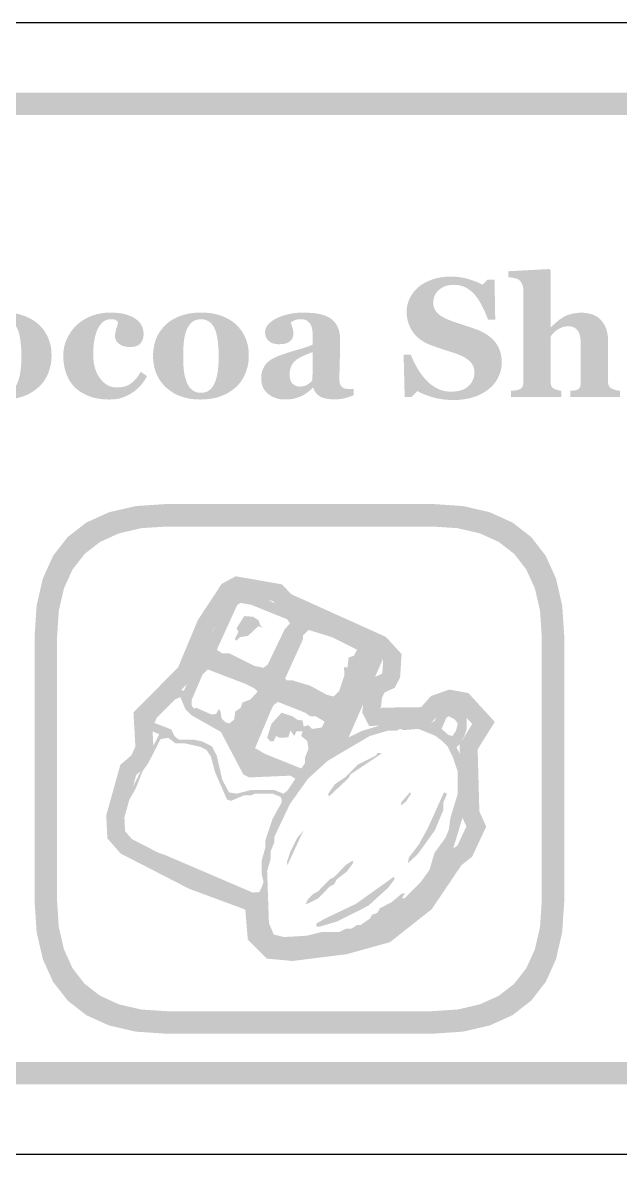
# Model space of a CAD drawing. Header units: millimetres. Extents: x 4 to 272, y 4 to 144.
# Drawn here: x 31.09 to 41.7, y 123.96 to 144.04 of the extents above; entities that cross this region are included whole.
import ezdxf

# ---------------------------------------------------------------- set-up
doc = ezdxf.new("R2010")
doc.units = ezdxf.units.MM
doc.layers.add('CUT', color=1, linetype='Continuous')
doc.layers.add('RASTER', color=7, linetype='Continuous')

msp = doc.modelspace()

# ---------------------------------------------------------------- hatches: boundary and pattern name
at = {"layer": 'RASTER'}
h = msp.add_hatch(color=7, dxfattribs=at)
h.paths.add_polyline_path([(5.2, 140.6), (5.234, 141.116), (5.337, 141.563), (5.509, 141.941), (5.75, 142.25), (6.059, 142.491), (6.438, 142.663), (6.884, 142.766), (7.4, 142.8), (64.6, 142.8), (65.116, 142.766), (65.563, 142.663), (65.941, 142.491), (66.25, 142.25), (66.491, 141.941), (66.663, 141.563), (66.766, 141.116), (66.8, 140.6), (66.8, 127.4), (66.766, 126.884), (66.663, 126.438), (66.491, 126.059), (66.25, 125.75), (65.941, 125.509), (65.563, 125.338), (65.116, 125.234), (64.6, 125.2), (7.4, 125.2), (6.884, 125.234), (6.438, 125.338), (6.059, 125.509), (5.75, 125.75), (5.509, 126.059), (5.337, 126.438), (5.234, 126.884), (5.2, 127.4)])
h.paths.add_polyline_path([(5.6, 140.6), (5.6, 127.4), (5.628, 126.978), (5.712, 126.613), (5.853, 126.303), (6.05, 126.05), (6.303, 125.853), (6.612, 125.713), (6.978, 125.628), (7.4, 125.6), (64.6, 125.6), (65.022, 125.628), (65.387, 125.713), (65.697, 125.853), (65.95, 126.05), (66.147, 126.303), (66.288, 126.613), (66.372, 126.978), (66.4, 127.4), (66.4, 140.6), (66.372, 141.022), (66.288, 141.388), (66.147, 141.697), (65.95, 141.95), (65.697, 142.147), (65.387, 142.288), (65.022, 142.372), (64.6, 142.4), (7.4, 142.4), (6.978, 142.372), (6.612, 142.288), (6.303, 142.147), (6.05, 141.95), (5.853, 141.697), (5.712, 141.388), (5.628, 141.022), (5.6, 140.6)])
for points in [[(41.691, 137.4), (40.809, 137.4), (40.809, 137.507), (40.817, 137.508), (40.824, 137.508), (40.832, 137.509), (40.841, 137.51), (40.85, 137.511), (40.859, 137.512), (40.868, 137.513), (40.878, 137.514), (40.887, 137.515), (40.896, 137.517), (40.905, 137.518), (40.912, 137.52), (40.919, 137.522), (40.926, 137.524), (40.931, 137.526), (40.937, 137.529), (40.944, 137.533), (40.951, 137.538), (40.957, 137.543), (40.963, 137.549), (40.968, 137.555), (40.972, 137.561), (40.976, 137.568), (40.98, 137.576), (40.983, 137.584), (40.985, 137.593), (40.987, 137.603), (40.989, 137.614), (40.99, 137.626), (40.991, 137.638), (40.992, 137.652), (40.992, 137.667), (40.992, 138.352), (40.991, 138.389), (40.989, 138.423), (40.984, 138.455), (40.978, 138.484), (40.97, 138.511), (40.96, 138.536), (40.949, 138.558), (40.936, 138.578), (40.921, 138.595), (40.905, 138.61), (40.887, 138.623), (40.867, 138.634), (40.847, 138.642), (40.824, 138.648), (40.801, 138.651), (40.775, 138.652), (40.761, 138.652), (40.747, 138.651), (40.733, 138.65), (40.719, 138.648), (40.705, 138.646), (40.692, 138.643), (40.679, 138.639), (40.666, 138.635), (40.654, 138.63), (40.641, 138.625), (40.629, 138.619), (40.616, 138.613), (40.604, 138.607), (40.592, 138.599), (40.58, 138.592), (40.567, 138.584), (40.557, 138.576), (40.547, 138.569), (40.538, 138.561), (40.529, 138.554), (40.521, 138.546), (40.513, 138.539), (40.506, 138.531), (40.499, 138.524), (40.493, 138.516), (40.487, 138.509), (40.481, 138.501), (40.476, 138.495), (40.47, 138.488), (40.465, 138.482), (40.461, 138.475), (40.456, 138.469), (40.456, 137.683), (40.456, 137.67), (40.457, 137.657), (40.458, 137.645), (40.459, 137.634), (40.461, 137.624), (40.463, 137.614), (40.466, 137.605), (40.469, 137.597), (40.473, 137.589), (40.477, 137.582), (40.482, 137.575), (40.488, 137.568), (40.495, 137.562), (40.502, 137.556), (40.51, 137.55), (40.519, 137.545), (40.525, 137.542), (40.531, 137.539), (40.537, 137.536), (40.544, 137.533), (40.552, 137.53), (40.56, 137.527), (40.568, 137.524), (40.577, 137.522), (40.586, 137.519), (40.595, 137.517), (40.604, 137.515), (40.612, 137.513), (40.621, 137.511), (40.63, 137.509), (40.638, 137.508), (40.646, 137.507), (40.646, 137.4), (39.756, 137.4), (39.756, 137.507), (39.765, 137.508), (39.775, 137.508), (39.784, 137.509), (39.793, 137.51), (39.803, 137.511), (39.812, 137.512), (39.821, 137.513), (39.83, 137.514), (39.839, 137.515), (39.847, 137.517), (39.856, 137.518), (39.864, 137.52), (39.872, 137.522), (39.879, 137.524), (39.886, 137.526), (39.894, 137.529), (39.905, 137.534), (39.915, 137.539), (39.924, 137.544), (39.933, 137.55), (39.94, 137.557), (39.947, 137.564), (39.953, 137.571), (39.957, 137.579), (39.961, 137.588), (39.965, 137.597), (39.968, 137.607), (39.97, 137.618), (39.972, 137.629), (39.973, 137.641), (39.974, 137.653), (39.974, 137.667), (39.974, 139.3), (39.974, 139.312), (39.973, 139.324), (39.971, 139.336), (39.969, 139.348), (39.966, 139.361), (39.962, 139.374), (39.957, 139.386), (39.952, 139.4), (39.946, 139.412), (39.94, 139.424), (39.933, 139.435), (39.926, 139.446), (39.918, 139.455), (39.909, 139.464), (39.9, 139.472), (39.891, 139.479), (39.883, 139.483), (39.874, 139.488), (39.865, 139.492), (39.855, 139.496), (39.844, 139.499), (39.832, 139.503), (39.819, 139.506), (39.806, 139.509), (39.792, 139.511), (39.779, 139.514), (39.766, 139.516), (39.753, 139.518), (39.741, 139.519), (39.729, 139.521), (39.717, 139.522), (39.706, 139.523), (39.706, 139.629), (40.434, 139.668), (40.456, 139.644), (40.456, 138.636), (40.462, 138.636), (40.476, 138.649), (40.489, 138.661), (40.502, 138.672), (40.515, 138.684), (40.527, 138.695), (40.539, 138.706), (40.551, 138.716), (40.562, 138.726), (40.574, 138.736), (40.586, 138.747), (40.599, 138.757), (40.612, 138.767), (40.626, 138.777), (40.64, 138.787), (40.656, 138.797), (40.671, 138.808), (40.685, 138.816), (40.701, 138.825), (40.717, 138.833), (40.734, 138.84), (40.752, 138.848), (40.771, 138.855), (40.791, 138.861), (40.813, 138.868), (40.835, 138.874), (40.857, 138.879), (40.88, 138.883), (40.903, 138.886), (40.927, 138.889), (40.951, 138.891), (40.976, 138.892), (41.001, 138.893), (41.058, 138.891), (41.112, 138.884), (41.162, 138.874), (41.209, 138.859), (41.252, 138.839), (41.291, 138.816), (41.326, 138.788), (41.358, 138.756), (41.386, 138.721), (41.41, 138.683), (41.43, 138.642), (41.447, 138.599), (41.46, 138.552), (41.47, 138.503), (41.475, 138.452), (41.477, 138.398), (41.477, 137.68), (41.477, 137.667), (41.478, 137.654), (41.479, 137.642), (41.481, 137.631), (41.483, 137.621), (41.486, 137.611), (41.489, 137.602), (41.493, 137.593), (41.498, 137.586), (41.503, 137.578), (41.509, 137.571), (41.516, 137.564), (41.524, 137.558), (41.533, 137.552), (41.543, 137.547), (41.553, 137.542), (41.56, 137.539), (41.567, 137.536), (41.574, 137.534), (41.581, 137.531), (41.588, 137.529), (41.596, 137.526), (41.604, 137.524), (41.612, 137.522), (41.62, 137.519), (41.629, 137.517), (41.638, 137.515), (41.648, 137.514), (41.658, 137.512), (41.668, 137.51), (41.679, 137.508), (41.691, 137.507)], [(38.728, 137.344), (38.68, 137.345), (38.634, 137.347), (38.588, 137.351), (38.544, 137.356), (38.5, 137.363), (38.456, 137.371), (38.414, 137.38), (38.372, 137.391), (38.332, 137.403), (38.293, 137.416), (38.256, 137.429), (38.22, 137.442), (38.186, 137.457), (38.154, 137.471), (38.123, 137.487), (38.093, 137.503), (37.992, 137.4), (37.868, 137.4), (37.849, 138.151), (37.975, 138.151), (37.986, 138.125), (37.997, 138.097), (38.01, 138.07), (38.023, 138.042), (38.037, 138.013), (38.052, 137.984), (38.067, 137.955), (38.083, 137.926), (38.1, 137.897), (38.117, 137.868), (38.135, 137.84), (38.154, 137.813), (38.173, 137.787), (38.193, 137.762), (38.214, 137.737), (38.235, 137.713), (38.258, 137.69), (38.281, 137.667), (38.305, 137.645), (38.33, 137.624), (38.355, 137.605), (38.381, 137.587), (38.408, 137.57), (38.435, 137.554), (38.464, 137.539), (38.493, 137.527), (38.524, 137.516), (38.555, 137.508), (38.588, 137.501), (38.622, 137.496), (38.657, 137.493), (38.694, 137.492), (38.742, 137.494), (38.788, 137.498), (38.83, 137.506), (38.87, 137.517), (38.907, 137.53), (38.94, 137.547), (38.971, 137.567), (38.999, 137.59), (39.024, 137.615), (39.046, 137.642), (39.064, 137.67), (39.079, 137.7), (39.091, 137.731), (39.099, 137.764), (39.104, 137.799), (39.105, 137.835), (39.104, 137.865), (39.1, 137.893), (39.093, 137.921), (39.083, 137.947), (39.07, 137.972), (39.055, 137.996), (39.036, 138.018), (39.015, 138.039), (38.991, 138.06), (38.964, 138.079), (38.934, 138.098), (38.901, 138.116), (38.864, 138.134), (38.825, 138.151), (38.782, 138.167), (38.736, 138.182), (38.706, 138.192), (38.676, 138.202), (38.647, 138.211), (38.618, 138.22), (38.59, 138.229), (38.563, 138.238), (38.536, 138.247), (38.51, 138.255), (38.484, 138.264), (38.459, 138.272), (38.434, 138.281), (38.41, 138.29), (38.386, 138.298), (38.362, 138.307), (38.339, 138.316), (38.316, 138.324), (38.265, 138.346), (38.218, 138.371), (38.174, 138.397), (38.133, 138.426), (38.096, 138.457), (38.062, 138.49), (38.032, 138.525), (38.005, 138.563), (37.981, 138.602), (37.96, 138.643), (37.943, 138.685), (37.928, 138.728), (37.917, 138.771), (37.909, 138.817), (37.904, 138.863), (37.903, 138.91), (37.904, 138.941), (37.906, 138.97), (37.91, 139), (37.916, 139.029), (37.923, 139.059), (37.932, 139.087), (37.943, 139.116), (37.956, 139.144), (37.97, 139.172), (37.985, 139.199), (38.002, 139.225), (38.02, 139.25), (38.04, 139.275), (38.062, 139.299), (38.085, 139.323), (38.109, 139.345), (38.134, 139.366), (38.161, 139.385), (38.19, 139.404), (38.22, 139.421), (38.251, 139.438), (38.285, 139.453), (38.32, 139.468), (38.357, 139.482), (38.395, 139.494), (38.434, 139.505), (38.474, 139.514), (38.514, 139.521), (38.556, 139.527), (38.598, 139.531), (38.641, 139.533), (38.685, 139.534), (38.728, 139.534), (38.77, 139.531), (38.812, 139.528), (38.852, 139.522), (38.893, 139.516), (38.932, 139.507), (38.971, 139.498), (39.009, 139.487), (39.046, 139.475), (39.08, 139.463), (39.113, 139.451), (39.144, 139.439), (39.172, 139.427), (39.199, 139.415), (39.223, 139.403), (39.246, 139.391), (39.335, 139.479), (39.463, 139.479), (39.475, 138.77), (39.349, 138.77), (39.337, 138.798), (39.326, 138.827), (39.314, 138.856), (39.301, 138.885), (39.288, 138.914), (39.274, 138.944), (39.26, 138.974), (39.245, 139.003), (39.23, 139.032), (39.215, 139.06), (39.2, 139.087), (39.184, 139.113), (39.169, 139.137), (39.153, 139.16), (39.136, 139.181), (39.12, 139.202), (39.102, 139.222), (39.083, 139.242), (39.063, 139.261), (39.043, 139.278), (39.022, 139.295), (39, 139.31), (38.978, 139.324), (38.955, 139.337), (38.931, 139.349), (38.906, 139.359), (38.88, 139.368), (38.853, 139.375), (38.825, 139.381), (38.796, 139.385), (38.766, 139.387), (38.735, 139.388), (38.696, 139.386), (38.659, 139.382), (38.624, 139.375), (38.591, 139.365), (38.56, 139.353), (38.53, 139.338), (38.502, 139.319), (38.476, 139.298), (38.453, 139.275), (38.432, 139.251), (38.415, 139.225), (38.401, 139.198), (38.39, 139.17), (38.382, 139.141), (38.378, 139.11), (38.376, 139.077), (38.377, 139.047), (38.381, 139.018), (38.388, 138.99), (38.398, 138.964), (38.41, 138.939), (38.425, 138.916), (38.443, 138.894), (38.463, 138.874), (38.486, 138.854), (38.513, 138.835), (38.542, 138.817), (38.575, 138.799), (38.61, 138.782), (38.649, 138.766), (38.69, 138.75), (38.735, 138.734), (38.762, 138.725), (38.789, 138.716), (38.817, 138.707), (38.844, 138.698), (38.872, 138.689), (38.9, 138.68), (38.928, 138.67), (38.956, 138.661), (38.984, 138.652), (39.011, 138.643), (39.037, 138.634), (39.063, 138.625), (39.087, 138.617), (39.111, 138.608), (39.134, 138.599), (39.157, 138.591), (39.208, 138.569), (39.257, 138.546), (39.302, 138.521), (39.344, 138.493), (39.382, 138.464), (39.418, 138.433), (39.45, 138.4), (39.48, 138.365), (39.506, 138.327), (39.528, 138.288), (39.547, 138.247), (39.563, 138.203), (39.575, 138.157), (39.583, 138.109), (39.589, 138.059), (39.59, 138.006), (39.589, 137.973), (39.586, 137.94), (39.581, 137.907), (39.575, 137.874), (39.566, 137.841), (39.555, 137.809), (39.542, 137.777), (39.527, 137.746), (39.511, 137.715), (39.493, 137.685), (39.474, 137.657), (39.453, 137.63), (39.431, 137.605), (39.408, 137.581), (39.383, 137.558), (39.357, 137.536), (39.328, 137.514), (39.297, 137.493), (39.264, 137.473), (39.231, 137.455), (39.197, 137.437), (39.161, 137.422), (39.124, 137.407), (39.086, 137.394), (39.047, 137.382), (39.006, 137.372), (38.964, 137.364), (38.92, 137.357), (38.874, 137.351), (38.827, 137.347), (38.778, 137.345), (38.728, 137.344)], [(32.626, 137.353), (32.576, 137.354), (32.528, 137.357), (32.48, 137.361), (32.435, 137.368), (32.391, 137.376), (32.348, 137.386), (32.307, 137.399), (32.267, 137.412), (32.229, 137.428), (32.192, 137.445), (32.158, 137.463), (32.125, 137.483), (32.093, 137.503), (32.064, 137.526), (32.036, 137.549), (32.01, 137.574), (31.985, 137.601), (31.962, 137.629), (31.941, 137.658), (31.922, 137.688), (31.903, 137.719), (31.887, 137.752), (31.872, 137.785), (31.859, 137.82), (31.847, 137.856), (31.837, 137.893), (31.829, 137.93), (31.822, 137.969), (31.816, 138.008), (31.812, 138.048), (31.81, 138.088), (31.809, 138.129), (31.81, 138.167), (31.813, 138.205), (31.818, 138.242), (31.824, 138.278), (31.833, 138.314), (31.843, 138.35), (31.856, 138.385), (31.87, 138.42), (31.886, 138.453), (31.903, 138.486), (31.922, 138.518), (31.941, 138.549), (31.963, 138.578), (31.985, 138.607), (32.009, 138.635), (32.035, 138.661), (32.062, 138.687), (32.091, 138.712), (32.122, 138.735), (32.155, 138.757), (32.189, 138.778), (32.224, 138.797), (32.262, 138.815), (32.301, 138.832), (32.341, 138.847), (32.382, 138.86), (32.424, 138.871), (32.468, 138.88), (32.512, 138.887), (32.557, 138.892), (32.604, 138.895), (32.651, 138.896), (32.717, 138.894), (32.779, 138.889), (32.838, 138.881), (32.893, 138.87), (32.944, 138.856), (32.992, 138.838), (33.037, 138.818), (33.078, 138.794), (33.114, 138.767), (33.146, 138.738), (33.173, 138.707), (33.195, 138.674), (33.212, 138.639), (33.225, 138.601), (33.232, 138.561), (33.234, 138.519), (33.234, 138.493), (33.231, 138.469), (33.227, 138.446), (33.22, 138.424), (33.213, 138.403), (33.203, 138.384), (33.192, 138.366), (33.179, 138.349), (33.164, 138.334), (33.146, 138.321), (33.126, 138.31), (33.103, 138.301), (33.078, 138.294), (33.05, 138.289), (33.02, 138.286), (32.987, 138.285), (32.96, 138.286), (32.934, 138.288), (32.909, 138.292), (32.886, 138.298), (32.864, 138.305), (32.842, 138.314), (32.822, 138.325), (32.803, 138.338), (32.786, 138.351), (32.771, 138.366), (32.758, 138.382), (32.747, 138.398), (32.739, 138.416), (32.734, 138.435), (32.73, 138.454), (32.729, 138.475), (32.729, 138.493), (32.73, 138.511), (32.732, 138.529), (32.735, 138.547), (32.738, 138.564), (32.742, 138.582), (32.747, 138.6), (32.752, 138.617), (32.758, 138.634), (32.763, 138.65), (32.767, 138.665), (32.771, 138.679), (32.774, 138.692), (32.777, 138.704), (32.779, 138.715), (32.78, 138.724), (32.776, 138.731), (32.772, 138.737), (32.767, 138.742), (32.762, 138.747), (32.757, 138.752), (32.751, 138.757), (32.745, 138.761), (32.739, 138.765), (32.733, 138.768), (32.725, 138.771), (32.717, 138.773), (32.707, 138.775), (32.697, 138.776), (32.686, 138.778), (32.674, 138.778), (32.662, 138.778), (32.645, 138.778), (32.629, 138.776), (32.614, 138.774), (32.599, 138.771), (32.584, 138.766), (32.569, 138.761), (32.555, 138.755), (32.542, 138.748), (32.528, 138.739), (32.515, 138.729), (32.502, 138.718), (32.489, 138.705), (32.477, 138.691), (32.464, 138.675), (32.452, 138.658), (32.44, 138.639), (32.429, 138.62), (32.419, 138.6), (32.409, 138.577), (32.4, 138.554), (32.391, 138.528), (32.383, 138.501), (32.375, 138.473), (32.368, 138.443), (32.362, 138.411), (32.356, 138.378), (32.351, 138.344), (32.348, 138.307), (32.345, 138.27), (32.343, 138.23), (32.341, 138.19), (32.341, 138.147), (32.343, 138.083), (32.348, 138.023), (32.358, 137.966), (32.371, 137.912), (32.389, 137.861), (32.41, 137.813), (32.434, 137.768), (32.463, 137.727), (32.494, 137.689), (32.527, 137.657), (32.562, 137.629), (32.597, 137.607), (32.635, 137.589), (32.673, 137.577), (32.714, 137.569), (32.755, 137.567), (32.795, 137.568), (32.833, 137.572), (32.868, 137.577), (32.901, 137.585), (32.933, 137.595), (32.962, 137.608), (32.989, 137.623), (33.014, 137.64), (33.038, 137.659), (33.061, 137.68), (33.083, 137.702), (33.105, 137.727), (33.126, 137.754), (33.146, 137.782), (33.166, 137.813), (33.185, 137.845), (33.294, 137.769), (33.283, 137.747), (33.271, 137.725), (33.258, 137.704), (33.245, 137.684), (33.231, 137.663), (33.216, 137.644), (33.202, 137.625), (33.186, 137.606), (33.17, 137.588), (33.153, 137.57), (33.135, 137.553), (33.117, 137.536), (33.098, 137.52), (33.078, 137.504), (33.057, 137.489), (33.035, 137.475), (33.012, 137.46), (32.989, 137.447), (32.966, 137.434), (32.942, 137.422), (32.919, 137.411), (32.895, 137.401), (32.871, 137.392), (32.848, 137.384), (32.823, 137.377), (32.798, 137.37), (32.772, 137.365), (32.745, 137.361), (32.717, 137.357), (32.688, 137.355), (32.657, 137.354), (32.626, 137.353)]]:
    msp.add_hatch(color=7, dxfattribs=at).paths.add_polyline_path(points)
h = msp.add_hatch(color=7, dxfattribs=at)
h.paths.add_polyline_path([(31.378, 138.68), (31.405, 138.654), (31.429, 138.627), (31.453, 138.599), (31.474, 138.569), (31.494, 138.538), (31.512, 138.506), (31.529, 138.473), (31.544, 138.439), (31.557, 138.403), (31.569, 138.367), (31.579, 138.33), (31.587, 138.292), (31.593, 138.254), (31.598, 138.214), (31.6, 138.175), (31.601, 138.134), (31.6, 138.094), (31.598, 138.054), (31.593, 138.015), (31.587, 137.976), (31.579, 137.938), (31.569, 137.9), (31.558, 137.863), (31.545, 137.827), (31.53, 137.792), (31.513, 137.757), (31.495, 137.725), (31.475, 137.693), (31.454, 137.663), (31.431, 137.634), (31.406, 137.606), (31.38, 137.58), (31.35, 137.554), (31.319, 137.528), (31.287, 137.505), (31.253, 137.483), (31.218, 137.463), (31.181, 137.444), (31.143, 137.427), (31.104, 137.412), (31.063, 137.398), (31.021, 137.386), (30.977, 137.376), (30.932, 137.368), (30.885, 137.361), (30.837, 137.357), (30.788, 137.354), (30.737, 137.353), (30.693, 137.354), (30.649, 137.356), (30.607, 137.36), (30.565, 137.366), (30.525, 137.373), (30.485, 137.382), (30.446, 137.392), (30.408, 137.404), (30.371, 137.418), (30.335, 137.433), (30.3, 137.45), (30.266, 137.468), (30.234, 137.489), (30.202, 137.51), (30.172, 137.533), (30.142, 137.558), (30.115, 137.583), (30.089, 137.61), (30.065, 137.638), (30.042, 137.668), (30.021, 137.699), (30.001, 137.731), (29.983, 137.765), (29.966, 137.801), (29.951, 137.837), (29.938, 137.875), (29.927, 137.914), (29.918, 137.954), (29.911, 137.994), (29.906, 138.036), (29.903, 138.079), (29.902, 138.124), (29.903, 138.167), (29.905, 138.209), (29.91, 138.25), (29.916, 138.29), (29.924, 138.328), (29.934, 138.365), (29.945, 138.402), (29.958, 138.436), (29.973, 138.47), (29.99, 138.503), (30.008, 138.535), (30.029, 138.566), (30.051, 138.596), (30.075, 138.625), (30.1, 138.653), (30.127, 138.68), (30.155, 138.705), (30.185, 138.729), (30.216, 138.751), (30.248, 138.771), (30.283, 138.79), (30.318, 138.808), (30.356, 138.824), (30.395, 138.839), (30.435, 138.852), (30.477, 138.864), (30.519, 138.874), (30.563, 138.882), (30.608, 138.888), (30.654, 138.892), (30.702, 138.895), (30.75, 138.896), (30.801, 138.895), (30.849, 138.892), (30.897, 138.888), (30.943, 138.882), (30.987, 138.874), (31.03, 138.864), (31.071, 138.852), (31.111, 138.839), (31.149, 138.824), (31.186, 138.808), (31.222, 138.79), (31.256, 138.771), (31.289, 138.751), (31.32, 138.729), (31.35, 138.705), (31.378, 138.68)])
h.paths.add_polyline_path([(31.003, 137.665), (31.011, 137.686), (31.018, 137.708), (31.025, 137.732), (31.031, 137.756), (31.037, 137.781), (31.042, 137.808), (31.047, 137.836), (31.051, 137.864), (31.055, 137.894), (31.058, 137.925), (31.06, 137.958), (31.063, 137.991), (31.064, 138.026), (31.065, 138.062), (31.066, 138.099), (31.066, 138.137), (31.066, 138.163), (31.065, 138.19), (31.064, 138.218), (31.063, 138.247), (31.061, 138.276), (31.058, 138.307), (31.055, 138.339), (31.052, 138.371), (31.048, 138.403), (31.044, 138.434), (31.039, 138.462), (31.033, 138.489), (31.028, 138.514), (31.022, 138.538), (31.015, 138.559), (31.008, 138.579), (30.999, 138.602), (30.989, 138.623), (30.978, 138.643), (30.966, 138.662), (30.953, 138.679), (30.94, 138.695), (30.926, 138.71), (30.91, 138.724), (30.894, 138.737), (30.877, 138.747), (30.859, 138.756), (30.84, 138.764), (30.82, 138.77), (30.798, 138.774), (30.776, 138.776), (30.753, 138.777), (30.728, 138.776), (30.704, 138.773), (30.681, 138.769), (30.659, 138.763), (30.639, 138.755), (30.62, 138.745), (30.603, 138.733), (30.587, 138.72), (30.572, 138.705), (30.557, 138.689), (30.544, 138.672), (30.532, 138.654), (30.52, 138.635), (30.509, 138.615), (30.5, 138.594), (30.491, 138.572), (30.483, 138.551), (30.477, 138.528), (30.47, 138.505), (30.465, 138.481), (30.46, 138.456), (30.455, 138.431), (30.451, 138.404), (30.448, 138.376), (30.445, 138.348), (30.443, 138.32), (30.441, 138.291), (30.439, 138.262), (30.438, 138.233), (30.437, 138.203), (30.437, 138.173), (30.437, 138.143), (30.437, 138.104), (30.437, 138.066), (30.438, 138.031), (30.439, 137.997), (30.441, 137.965), (30.442, 137.934), (30.444, 137.905), (30.447, 137.878), (30.45, 137.852), (30.454, 137.826), (30.459, 137.8), (30.464, 137.773), (30.471, 137.747), (30.479, 137.721), (30.487, 137.694), (30.497, 137.668), (30.505, 137.646), (30.515, 137.625), (30.526, 137.605), (30.538, 137.587), (30.55, 137.569), (30.564, 137.553), (30.578, 137.538), (30.593, 137.525), (30.61, 137.512), (30.627, 137.501), (30.645, 137.492), (30.665, 137.485), (30.685, 137.479), (30.707, 137.475), (30.729, 137.473), (30.753, 137.472), (30.775, 137.473), (30.795, 137.475), (30.815, 137.479), (30.835, 137.484), (30.853, 137.491), (30.871, 137.499), (30.888, 137.509), (30.904, 137.521), (30.919, 137.534), (30.934, 137.548), (30.947, 137.564), (30.96, 137.581), (30.972, 137.6), (30.983, 137.62), (30.994, 137.642), (31.003, 137.665)])
h = msp.add_hatch(color=7, dxfattribs=at)
h.paths.add_polyline_path([(34.879, 138.68), (34.906, 138.654), (34.93, 138.627), (34.953, 138.599), (34.975, 138.569), (34.995, 138.538), (35.013, 138.506), (35.03, 138.473), (35.045, 138.439), (35.058, 138.403), (35.07, 138.367), (35.08, 138.33), (35.088, 138.292), (35.094, 138.254), (35.098, 138.214), (35.101, 138.175), (35.102, 138.134), (35.101, 138.094), (35.099, 138.054), (35.094, 138.015), (35.088, 137.976), (35.08, 137.938), (35.07, 137.9), (35.059, 137.863), (35.046, 137.827), (35.031, 137.792), (35.014, 137.757), (34.996, 137.725), (34.976, 137.693), (34.955, 137.663), (34.932, 137.634), (34.907, 137.606), (34.881, 137.58), (34.851, 137.554), (34.82, 137.528), (34.788, 137.505), (34.754, 137.483), (34.719, 137.463), (34.682, 137.444), (34.644, 137.427), (34.605, 137.412), (34.564, 137.398), (34.522, 137.386), (34.478, 137.376), (34.433, 137.368), (34.386, 137.361), (34.338, 137.357), (34.289, 137.354), (34.238, 137.353), (34.194, 137.354), (34.15, 137.356), (34.108, 137.36), (34.066, 137.366), (34.026, 137.373), (33.986, 137.382), (33.947, 137.392), (33.909, 137.404), (33.872, 137.418), (33.836, 137.433), (33.801, 137.45), (33.767, 137.468), (33.735, 137.489), (33.703, 137.51), (33.673, 137.533), (33.643, 137.558), (33.616, 137.583), (33.59, 137.61), (33.566, 137.638), (33.543, 137.668), (33.522, 137.699), (33.502, 137.731), (33.484, 137.765), (33.467, 137.801), (33.452, 137.837), (33.439, 137.875), (33.428, 137.914), (33.419, 137.954), (33.412, 137.994), (33.407, 138.036), (33.404, 138.079), (33.403, 138.124), (33.404, 138.167), (33.406, 138.209), (33.411, 138.25), (33.417, 138.29), (33.425, 138.328), (33.435, 138.365), (33.446, 138.402), (33.459, 138.436), (33.474, 138.47), (33.491, 138.503), (33.509, 138.535), (33.53, 138.566), (33.552, 138.596), (33.576, 138.625), (33.601, 138.653), (33.628, 138.68), (33.656, 138.705), (33.686, 138.729), (33.717, 138.751), (33.749, 138.771), (33.784, 138.79), (33.819, 138.808), (33.857, 138.824), (33.896, 138.839), (33.936, 138.852), (33.978, 138.864), (34.02, 138.874), (34.064, 138.882), (34.109, 138.888), (34.155, 138.892), (34.202, 138.895), (34.251, 138.896), (34.301, 138.895), (34.35, 138.892), (34.398, 138.888), (34.444, 138.882), (34.488, 138.874), (34.531, 138.864), (34.572, 138.852), (34.612, 138.839), (34.65, 138.824), (34.687, 138.808), (34.723, 138.79), (34.757, 138.771), (34.79, 138.751), (34.821, 138.729), (34.851, 138.705), (34.879, 138.68)])
h.paths.add_polyline_path([(34.504, 137.665), (34.512, 137.686), (34.519, 137.708), (34.526, 137.732), (34.532, 137.756), (34.538, 137.781), (34.543, 137.808), (34.548, 137.836), (34.552, 137.864), (34.556, 137.894), (34.559, 137.925), (34.561, 137.958), (34.564, 137.991), (34.565, 138.026), (34.566, 138.062), (34.567, 138.099), (34.567, 138.137), (34.567, 138.163), (34.566, 138.19), (34.565, 138.218), (34.564, 138.247), (34.562, 138.276), (34.559, 138.307), (34.556, 138.339), (34.553, 138.371), (34.549, 138.403), (34.544, 138.434), (34.54, 138.462), (34.534, 138.489), (34.529, 138.514), (34.523, 138.538), (34.516, 138.559), (34.509, 138.579), (34.5, 138.602), (34.49, 138.623), (34.479, 138.643), (34.467, 138.662), (34.454, 138.679), (34.441, 138.695), (34.427, 138.71), (34.411, 138.724), (34.395, 138.737), (34.378, 138.747), (34.36, 138.756), (34.341, 138.764), (34.321, 138.77), (34.299, 138.774), (34.277, 138.776), (34.254, 138.777), (34.229, 138.776), (34.205, 138.773), (34.182, 138.769), (34.16, 138.763), (34.14, 138.755), (34.121, 138.745), (34.104, 138.733), (34.088, 138.72), (34.073, 138.705), (34.058, 138.689), (34.045, 138.672), (34.033, 138.654), (34.021, 138.635), (34.01, 138.615), (34.001, 138.594), (33.992, 138.572), (33.984, 138.551), (33.978, 138.528), (33.971, 138.505), (33.966, 138.481), (33.961, 138.456), (33.956, 138.431), (33.952, 138.404), (33.949, 138.376), (33.946, 138.348), (33.944, 138.32), (33.942, 138.291), (33.94, 138.262), (33.939, 138.233), (33.938, 138.203), (33.938, 138.173), (33.938, 138.143), (33.938, 138.104), (33.938, 138.066), (33.939, 138.031), (33.94, 137.997), (33.942, 137.965), (33.943, 137.934), (33.945, 137.905), (33.948, 137.878), (33.951, 137.852), (33.955, 137.826), (33.96, 137.8), (33.965, 137.773), (33.972, 137.747), (33.98, 137.721), (33.988, 137.694), (33.998, 137.668), (34.006, 137.646), (34.016, 137.625), (34.027, 137.605), (34.039, 137.587), (34.051, 137.569), (34.065, 137.553), (34.079, 137.538), (34.094, 137.525), (34.111, 137.512), (34.128, 137.501), (34.146, 137.492), (34.166, 137.485), (34.186, 137.479), (34.208, 137.475), (34.23, 137.473), (34.254, 137.472), (34.275, 137.473), (34.296, 137.475), (34.316, 137.479), (34.336, 137.484), (34.354, 137.491), (34.372, 137.499), (34.389, 137.509), (34.405, 137.521), (34.42, 137.534), (34.435, 137.548), (34.448, 137.564), (34.461, 137.581), (34.473, 137.6), (34.484, 137.62), (34.495, 137.642), (34.504, 137.665)])
h = msp.add_hatch(color=7, dxfattribs=at)
h.paths.add_polyline_path([(36.965, 137.431), (36.949, 137.424), (36.932, 137.417), (36.914, 137.411), (36.895, 137.404), (36.876, 137.398), (36.855, 137.391), (36.835, 137.385), (36.813, 137.379), (36.791, 137.374), (36.768, 137.369), (36.746, 137.365), (36.723, 137.362), (36.699, 137.359), (36.675, 137.358), (36.651, 137.356), (36.627, 137.356), (36.583, 137.357), (36.543, 137.359), (36.505, 137.364), (36.471, 137.369), (36.439, 137.377), (36.41, 137.386), (36.385, 137.397), (36.362, 137.41), (36.341, 137.424), (36.323, 137.439), (36.306, 137.456), (36.29, 137.475), (36.277, 137.494), (36.265, 137.516), (36.255, 137.538), (36.246, 137.563), (36.237, 137.563), (36.225, 137.55), (36.213, 137.539), (36.2, 137.527), (36.188, 137.516), (36.176, 137.506), (36.165, 137.496), (36.153, 137.487), (36.141, 137.478), (36.13, 137.469), (36.118, 137.461), (36.106, 137.453), (36.094, 137.445), (36.081, 137.438), (36.068, 137.431), (36.056, 137.424), (36.042, 137.418), (36.025, 137.41), (36.008, 137.403), (35.992, 137.396), (35.975, 137.39), (35.958, 137.384), (35.942, 137.379), (35.926, 137.374), (35.91, 137.37), (35.893, 137.366), (35.875, 137.363), (35.855, 137.361), (35.834, 137.358), (35.811, 137.357), (35.786, 137.356), (35.76, 137.355), (35.732, 137.355), (35.69, 137.356), (35.65, 137.361), (35.611, 137.369), (35.574, 137.38), (35.539, 137.394), (35.505, 137.411), (35.473, 137.431), (35.442, 137.455), (35.414, 137.481), (35.389, 137.509), (35.369, 137.539), (35.352, 137.572), (35.339, 137.606), (35.329, 137.642), (35.324, 137.68), (35.322, 137.721), (35.322, 137.744), (35.323, 137.767), (35.325, 137.788), (35.328, 137.809), (35.332, 137.829), (35.337, 137.848), (35.342, 137.866), (35.348, 137.883), (35.355, 137.899), (35.363, 137.915), (35.371, 137.93), (35.38, 137.945), (35.39, 137.96), (35.4, 137.974), (35.411, 137.988), (35.423, 138.001), (35.434, 138.012), (35.446, 138.023), (35.458, 138.033), (35.47, 138.043), (35.483, 138.053), (35.497, 138.062), (35.51, 138.07), (35.525, 138.078), (35.539, 138.086), (35.554, 138.093), (35.57, 138.101), (35.585, 138.108), (35.601, 138.115), (35.618, 138.122), (35.634, 138.129), (35.651, 138.135), (35.685, 138.147), (35.721, 138.16), (35.758, 138.172), (35.796, 138.185), (35.837, 138.197), (35.879, 138.21), (35.922, 138.223), (35.968, 138.236), (36.012, 138.249), (36.054, 138.261), (36.092, 138.273), (36.127, 138.285), (36.16, 138.296), (36.189, 138.308), (36.215, 138.318), (36.237, 138.329), (36.237, 138.469), (36.237, 138.479), (36.237, 138.489), (36.236, 138.5), (36.236, 138.512), (36.235, 138.524), (36.234, 138.537), (36.233, 138.551), (36.231, 138.566), (36.23, 138.581), (36.228, 138.595), (36.225, 138.608), (36.222, 138.621), (36.219, 138.634), (36.215, 138.645), (36.211, 138.657), (36.207, 138.667), (36.201, 138.679), (36.195, 138.69), (36.188, 138.7), (36.18, 138.71), (36.172, 138.72), (36.163, 138.729), (36.153, 138.738), (36.142, 138.746), (36.131, 138.754), (36.118, 138.76), (36.105, 138.766), (36.091, 138.77), (36.076, 138.774), (36.061, 138.776), (36.044, 138.778), (36.026, 138.778), (36.011, 138.778), (35.995, 138.777), (35.981, 138.776), (35.967, 138.774), (35.954, 138.771), (35.942, 138.768), (35.93, 138.764), (35.919, 138.76), (35.908, 138.756), (35.898, 138.751), (35.889, 138.746), (35.88, 138.742), (35.871, 138.737), (35.863, 138.732), (35.856, 138.728), (35.849, 138.723), (35.85, 138.715), (35.852, 138.706), (35.855, 138.696), (35.858, 138.686), (35.861, 138.674), (35.865, 138.662), (35.869, 138.648), (35.874, 138.633), (35.879, 138.618), (35.883, 138.604), (35.887, 138.589), (35.889, 138.574), (35.892, 138.56), (35.893, 138.546), (35.894, 138.532), (35.895, 138.518), (35.894, 138.511), (35.894, 138.504), (35.893, 138.497), (35.891, 138.49), (35.889, 138.482), (35.887, 138.473), (35.884, 138.465), (35.881, 138.455), (35.878, 138.446), (35.874, 138.438), (35.87, 138.43), (35.865, 138.422), (35.86, 138.415), (35.855, 138.408), (35.849, 138.402), (35.843, 138.396), (35.835, 138.389), (35.826, 138.382), (35.817, 138.376), (35.808, 138.37), (35.798, 138.365), (35.788, 138.36), (35.778, 138.355), (35.768, 138.351), (35.757, 138.347), (35.744, 138.344), (35.73, 138.341), (35.715, 138.339), (35.698, 138.337), (35.68, 138.336), (35.661, 138.335), (35.64, 138.335), (35.61, 138.335), (35.582, 138.338), (35.556, 138.343), (35.532, 138.349), (35.509, 138.358), (35.489, 138.368), (35.47, 138.38), (35.454, 138.394), (35.439, 138.409), (35.426, 138.426), (35.415, 138.443), (35.406, 138.462), (35.399, 138.482), (35.395, 138.503), (35.392, 138.525), (35.391, 138.548), (35.392, 138.569), (35.395, 138.588), (35.4, 138.608), (35.407, 138.626), (35.416, 138.644), (35.427, 138.662), (35.441, 138.679), (35.456, 138.696), (35.473, 138.712), (35.49, 138.727), (35.509, 138.741), (35.528, 138.755), (35.548, 138.768), (35.57, 138.781), (35.592, 138.792), (35.615, 138.803), (35.638, 138.814), (35.663, 138.824), (35.688, 138.833), (35.714, 138.842), (35.741, 138.851), (35.769, 138.858), (35.798, 138.865), (35.827, 138.871), (35.857, 138.877), (35.886, 138.882), (35.915, 138.886), (35.943, 138.89), (35.97, 138.892), (35.997, 138.894), (36.024, 138.895), (36.05, 138.896), (36.085, 138.895), (36.119, 138.895), (36.153, 138.893), (36.186, 138.891), (36.218, 138.889), (36.25, 138.886), (36.281, 138.883), (36.311, 138.879), (36.34, 138.874), (36.368, 138.868), (36.396, 138.861), (36.423, 138.853), (36.45, 138.844), (36.475, 138.833), (36.5, 138.822), (36.524, 138.809), (36.547, 138.796), (36.567, 138.781), (36.587, 138.764), (36.606, 138.746), (36.623, 138.727), (36.64, 138.706), (36.655, 138.684), (36.669, 138.66), (36.681, 138.635), (36.692, 138.608), (36.701, 138.579), (36.709, 138.548), (36.715, 138.516), (36.719, 138.481), (36.721, 138.445), (36.722, 138.406), (36.722, 138.364), (36.722, 138.32), (36.721, 138.274), (36.721, 138.225), (36.72, 138.175), (36.718, 138.123), (36.717, 138.07), (36.716, 138.014), (36.714, 137.959), (36.713, 137.91), (36.712, 137.865), (36.711, 137.826), (36.71, 137.791), (36.709, 137.761), (36.709, 137.735), (36.709, 137.715), (36.709, 137.699), (36.71, 137.684), (36.712, 137.669), (36.714, 137.656), (36.717, 137.643), (36.72, 137.632), (36.724, 137.621), (36.729, 137.611), (36.734, 137.602), (36.74, 137.593), (36.747, 137.585), (36.754, 137.578), (36.762, 137.571), (36.77, 137.565), (36.78, 137.559), (36.79, 137.554), (36.796, 137.551), (36.804, 137.549), (36.812, 137.546), (36.822, 137.544), (36.832, 137.543), (36.843, 137.542), (36.855, 137.541), (36.868, 137.54), (36.881, 137.539), (36.894, 137.539), (36.907, 137.539), (36.919, 137.538), (36.931, 137.538), (36.943, 137.538), (36.954, 137.538), (36.965, 137.538)])
h.paths.add_polyline_path([(36.237, 138.194), (36.217, 138.187), (36.196, 138.18), (36.176, 138.172), (36.156, 138.164), (36.135, 138.156), (36.115, 138.148), (36.095, 138.139), (36.075, 138.13), (36.055, 138.121), (36.036, 138.112), (36.018, 138.103), (36.001, 138.093), (35.985, 138.084), (35.97, 138.074), (35.956, 138.065), (35.943, 138.055), (35.93, 138.044), (35.917, 138.033), (35.906, 138.021), (35.895, 138.008), (35.884, 137.995), (35.875, 137.98), (35.866, 137.966), (35.858, 137.95), (35.851, 137.934), (35.844, 137.917), (35.839, 137.899), (35.835, 137.881), (35.831, 137.862), (35.829, 137.842), (35.828, 137.821), (35.827, 137.8), (35.828, 137.772), (35.83, 137.747), (35.834, 137.723), (35.84, 137.701), (35.847, 137.682), (35.856, 137.664), (35.867, 137.648), (35.879, 137.634), (35.893, 137.622), (35.907, 137.612), (35.922, 137.603), (35.937, 137.596), (35.954, 137.59), (35.971, 137.586), (35.989, 137.584), (36.007, 137.583), (36.027, 137.584), (36.046, 137.585), (36.064, 137.588), (36.081, 137.591), (36.097, 137.596), (36.112, 137.602), (36.126, 137.608), (36.14, 137.616), (36.153, 137.625), (36.165, 137.634), (36.177, 137.643), (36.189, 137.653), (36.2, 137.663), (36.211, 137.674), (36.221, 137.686), (36.231, 137.697)])
h = msp.add_hatch(color=7, dxfattribs=at)
h.paths.add_polyline_path([(31.3, 133.15), (31.337, 133.701), (31.447, 134.178), (31.63, 134.582), (31.888, 134.913), (32.218, 135.17), (32.622, 135.353), (33.099, 135.463), (33.65, 135.5), (38.35, 135.5), (38.901, 135.463), (39.378, 135.353), (39.782, 135.17), (40.113, 134.913), (40.37, 134.582), (40.553, 134.178), (40.663, 133.701), (40.7, 133.15), (40.7, 128.45), (40.663, 127.899), (40.553, 127.422), (40.37, 127.018), (40.113, 126.688), (39.782, 126.43), (39.378, 126.247), (38.901, 126.137), (38.35, 126.1), (33.65, 126.1), (33.099, 126.137), (32.622, 126.247), (32.218, 126.43), (31.888, 126.688), (31.63, 127.018), (31.447, 127.422), (31.337, 127.899), (31.3, 128.45)])
h.paths.add_polyline_path([(31.7, 133.15), (31.7, 128.45), (31.73, 127.993), (31.822, 127.597), (31.974, 127.262), (32.187, 126.988), (32.462, 126.774), (32.797, 126.622), (33.193, 126.53), (33.65, 126.5), (38.35, 126.5), (38.807, 126.53), (39.203, 126.622), (39.538, 126.774), (39.813, 126.988), (40.026, 127.262), (40.178, 127.597), (40.27, 127.993), (40.3, 128.45), (40.3, 133.15), (40.27, 133.607), (40.178, 134.003), (40.026, 134.338), (39.813, 134.613), (39.538, 134.826), (39.203, 134.978), (38.807, 135.07), (38.35, 135.1), (33.65, 135.1), (33.193, 135.07), (32.797, 134.978), (32.462, 134.826), (32.188, 134.613), (31.974, 134.338), (31.822, 134.003), (31.73, 133.607), (31.7, 133.15)])
h = msp.add_hatch(color=7, dxfattribs=at)
h.paths.add_polyline_path([(34.87, 134.217), (35.688, 134.074), (35.86, 133.896), (37.534, 133.142), (37.813, 132.838), (37.787, 132.423), (37.692, 132.239), (37.515, 132.158), (37.466, 132.067), (37.443, 131.859), (37.43, 131.885), (38.16, 131.895), (38.335, 132.093), (38.66, 132.207), (38.998, 132.145), (39.467, 131.633), (39.163, 131.146), (39.193, 130.046), (39.315, 129.775), (39.064, 129.24), (38.875, 129.091), (38.348, 128.31), (37.608, 127.725), (36.841, 127.512), (35.877, 127.391), (35.422, 127.433), (35.084, 127.77), (35.041, 128.289), (35.029, 128.307), (34.044, 128.672), (32.828, 129.297), (32.592, 129.566), (32.572, 129.976), (32.822, 130.871), (33.02, 131.042), (33.089, 131.195), (33.055, 131.801), (33.846, 132.599), (34.197, 133.439), (34.62, 134.082)])
h.paths.add_polyline_path([(34.924, 133.883), (34.843, 133.839), (34.481, 133.288), (34.117, 132.418), (33.382, 131.677), (33.412, 131.135), (33.283, 130.846), (33.104, 130.692), (32.894, 129.94), (32.906, 129.693), (33.028, 129.553), (34.174, 128.965), (35.238, 128.571), (35.353, 128.397), (35.394, 127.914), (35.567, 127.741), (35.871, 127.712), (36.778, 127.827), (37.46, 128.016), (38.111, 128.53), (38.638, 129.312), (38.806, 129.444), (38.963, 129.778), (38.875, 129.973), (38.841, 131.234), (39.067, 131.596), (38.834, 131.85), (38.686, 131.877), (38.52, 131.819), (38.306, 131.577), (37.236, 131.562), (37.114, 131.798), (37.155, 132.164), (37.284, 132.405), (37.459, 132.484), (37.472, 132.51), (37.485, 132.722), (37.342, 132.877), (35.672, 133.629), (35.53, 133.777), (34.924, 133.883)])
h = msp.add_hatch(color=7, dxfattribs=at)
h.paths.add_polyline_path([(34.894, 133.957), (35.012, 133.967), (35.332, 133.839), (37.055, 133.105), (37.384, 132.923), (37.47, 132.722), (36.873, 131.359), (37.119, 131.477), (37.661, 131.637), (38.076, 131.669), (38.332, 131.605), (38.405, 131.659), (38.482, 131.838), (38.555, 131.892), (38.747, 131.892), (38.916, 131.806), (38.97, 131.701), (38.97, 131.509), (38.938, 131.414), (38.852, 131.244), (38.788, 131.181), (38.938, 130.871), (38.97, 130.711), (38.97, 130.36), (38.938, 130.296), (38.906, 129.977), (38.715, 129.339), (38.565, 129.042), (38.246, 128.595), (37.894, 128.244), (37.607, 128.053), (37.247, 127.871), (36.927, 127.775), (36.608, 127.743), (36.544, 127.711), (36.353, 127.711), (36.034, 127.647), (35.587, 127.647), (35.418, 127.733), (35.3, 127.935), (35.3, 128.445), (35.277, 128.487), (34.374, 128.86), (33.458, 129.285), (33.512, 129.307), (33.608, 129.275), (35.172, 128.605), (35.29, 128.614), (35.332, 128.701), (35.363, 128.796), (35.332, 128.924), (35.332, 129.179), (35.395, 129.403), (35.395, 129.53), (35.523, 129.913), (35.683, 130.201), (35.683, 130.264), (35.66, 130.306), (35.523, 130.36), (35.204, 130.36), (35.14, 130.328), (35.012, 130.328), (34.789, 130.233), (34.715, 130.255), (34.502, 130.743), (34.428, 131.021), (34.352, 131.136), (34.246, 131.19), (33.959, 131.254), (33.799, 131.254), (33.672, 131.35), (33.535, 131.327), (33.33, 130.925), (33.215, 130.753), (33.097, 130.456), (32.97, 130.233), (32.906, 130.073), (32.906, 129.977), (32.842, 129.85), (32.842, 129.754), (32.896, 129.648), (32.992, 129.553), (33.439, 129.317), (33.321, 129.339), (32.96, 129.521), (32.864, 129.617), (32.81, 129.722), (32.81, 129.913), (32.906, 130.201), (33.512, 131.414), (33.311, 131.5), (33.289, 131.669), (33.426, 131.851), (33.49, 131.883), (33.694, 132.093), (33.873, 132.202), (33.949, 132.189), (34.747, 133.817), (34.811, 133.913)])
h.paths.add_polyline_path([(34.948, 133.744), (34.894, 133.702), (34.534, 132.914), (34.629, 132.85), (34.757, 132.85), (35.204, 132.626), (35.363, 132.594), (35.437, 132.649), (35.737, 133.274), (35.833, 133.383), (35.778, 133.456), (35.14, 133.712)])
h.paths.add_polyline_path([(35.022, 133.511), (35.181, 133.498), (35.277, 133.434), (35.309, 133.338), (35.354, 133.306), (35.268, 133.329), (35.086, 133.159), (34.948, 133.137), (34.885, 133.073), (34.853, 133.105), (34.917, 133.233), (34.885, 133.297)])
h.paths.add_polyline_path([(36.161, 133.265), (36.066, 133.169), (36.066, 133.105), (35.746, 132.403), (35.778, 132.371), (35.874, 132.371), (36.193, 132.275), (36.481, 132.116), (36.608, 132.084), (36.704, 132.18), (36.8, 132.467), (36.79, 132.604), (36.854, 132.604), (36.873, 132.776), (36.969, 132.808), (37.023, 132.914), (36.576, 133.137)])
h.paths.add_polyline_path([(34.374, 132.563), (34.278, 132.467), (34.087, 132.02), (34.087, 131.924), (34.128, 131.87), (34.173, 131.883), (34.438, 131.765), (34.524, 131.774), (34.565, 131.86), (34.597, 131.828), (34.62, 131.691), (34.684, 131.627), (34.757, 131.605), (34.843, 131.678), (34.862, 131.819), (34.958, 131.883), (34.99, 131.978), (35.13, 132.03), (35.258, 132.17), (35.213, 132.221), (35.044, 132.307)])
h.paths.add_polyline_path([(33.886, 132.074), (33.79, 132.03), (33.471, 131.71), (33.426, 131.615), (33.726, 131.5), (33.79, 131.372), (33.863, 131.318), (34.119, 131.318), (34.278, 131.286), (34.447, 131.2), (34.534, 131.031), (34.629, 130.616), (34.747, 130.383), (34.885, 130.36), (35.14, 130.424), (35.555, 130.424), (35.715, 130.36), (35.788, 130.415), (35.928, 130.625), (35.842, 130.679), (35.108, 130.648), (35.003, 130.702), (34.607, 131.455), (34.077, 131.755), (33.981, 131.851)])
h.paths.add_polyline_path([(35.619, 131.988), (35.545, 131.934), (35.491, 131.828), (35.213, 131.168), (35.395, 131.062), (36.034, 130.807), (36.098, 130.903), (36.098, 130.999), (36.161, 131.158), (36.139, 131.295), (36.034, 131.382), (36.056, 131.468), (35.948, 131.468), (35.906, 131.382), (35.842, 131.477), (35.801, 131.359), (35.651, 131.35), (35.587, 131.382), (35.545, 131.295), (35.491, 131.286), (35.427, 131.35), (35.501, 131.595), (35.683, 131.797), (35.874, 131.733), (35.97, 131.669), (36.056, 131.659), (36.075, 131.551), (36.161, 131.573), (36.225, 131.509), (36.394, 131.532), (36.449, 131.637), (36.289, 131.733), (36.193, 131.733), (36.098, 131.797)])
h.paths.add_polyline_path([(38.651, 131.733), (38.609, 131.71), (38.523, 131.509), (38.641, 131.404), (38.715, 131.382), (38.779, 131.477), (38.811, 131.605), (38.756, 131.678)])
h.paths.add_polyline_path([(37.789, 131.509), (37.725, 131.477), (37.566, 131.477), (37.247, 131.382), (36.503, 130.944), (36.152, 130.625), (35.833, 130.178), (35.555, 129.594), (35.555, 129.498), (35.491, 129.339), (35.491, 129.211), (35.427, 128.988), (35.459, 128.062), (35.545, 127.861), (35.724, 127.816), (36.129, 127.839), (36.385, 127.903), (36.704, 127.903), (36.832, 127.966), (36.927, 127.966), (37.023, 128.03), (37.087, 128.03), (37.256, 128.148), (37.288, 128.212), (37.384, 128.244), (37.428, 128.327), (37.639, 128.436), (37.811, 128.582), (37.875, 128.595), (37.821, 128.509), (37.863, 128.499), (38.15, 128.787), (38.309, 129.01), (38.396, 129.307), (38.597, 129.585), (38.651, 129.722), (38.683, 129.945), (38.811, 130.36), (38.811, 130.743), (38.724, 131.008), (38.629, 131.2), (38.533, 131.295), (38.405, 131.391), (38.108, 131.509), (37.843, 131.487)])
h.paths.add_polyline_path([(37.384, 131.085), (37.46, 131.072), (36.905, 130.702), (36.873, 130.638), (36.522, 130.306), (36.512, 130.36), (36.631, 130.529), (36.822, 130.657), (37.045, 130.881), (37.365, 131.04)])
h.paths.add_polyline_path([(37.958, 130.383), (37.981, 130.36), (37.894, 130.223), (37.799, 130.146), (37.811, 130.21)])
h.paths.add_polyline_path([(38.565, 130.383), (38.619, 130.36), (38.555, 130.201), (38.555, 130.073), (38.405, 129.712), (38.099, 129.285), (37.926, 129.125), (37.939, 129.221), (38.118, 129.457), (38.277, 129.744)])
h.paths.add_polyline_path([(36.075, 129.712), (35.788, 129.093), (35.778, 129.147), (35.842, 129.339), (35.96, 129.572)])
h.paths.add_polyline_path([(36.937, 129.17), (36.959, 129.147), (36.937, 129.106), (36.841, 128.978), (36.662, 128.838), (36.618, 128.755), (36.535, 128.71), (36.331, 128.499), (36.107, 128.391), (36.152, 128.487), (36.248, 128.582), (36.331, 128.627), (36.535, 128.838), (36.618, 128.882), (36.822, 129.093)])
h.paths.add_polyline_path([(37.671, 128.882), (37.693, 128.86), (37.671, 128.819), (37.575, 128.691), (37.224, 128.372), (36.672, 128.094), (36.353, 127.998), (36.299, 128.008), (36.299, 128.053), (36.439, 128.136), (37.001, 128.404)])

# ---------------------------------------------------------------- linework, layer by layer
at = {"layer": 'CUT'}
for points in [[(6.999, 144.04), (65.001, 144.04)], [(65.001, 123.96), (6.999, 123.96)]]:
    msp.add_lwpolyline(points, dxfattribs=at)

doc.saveas('drawing.dxf')
